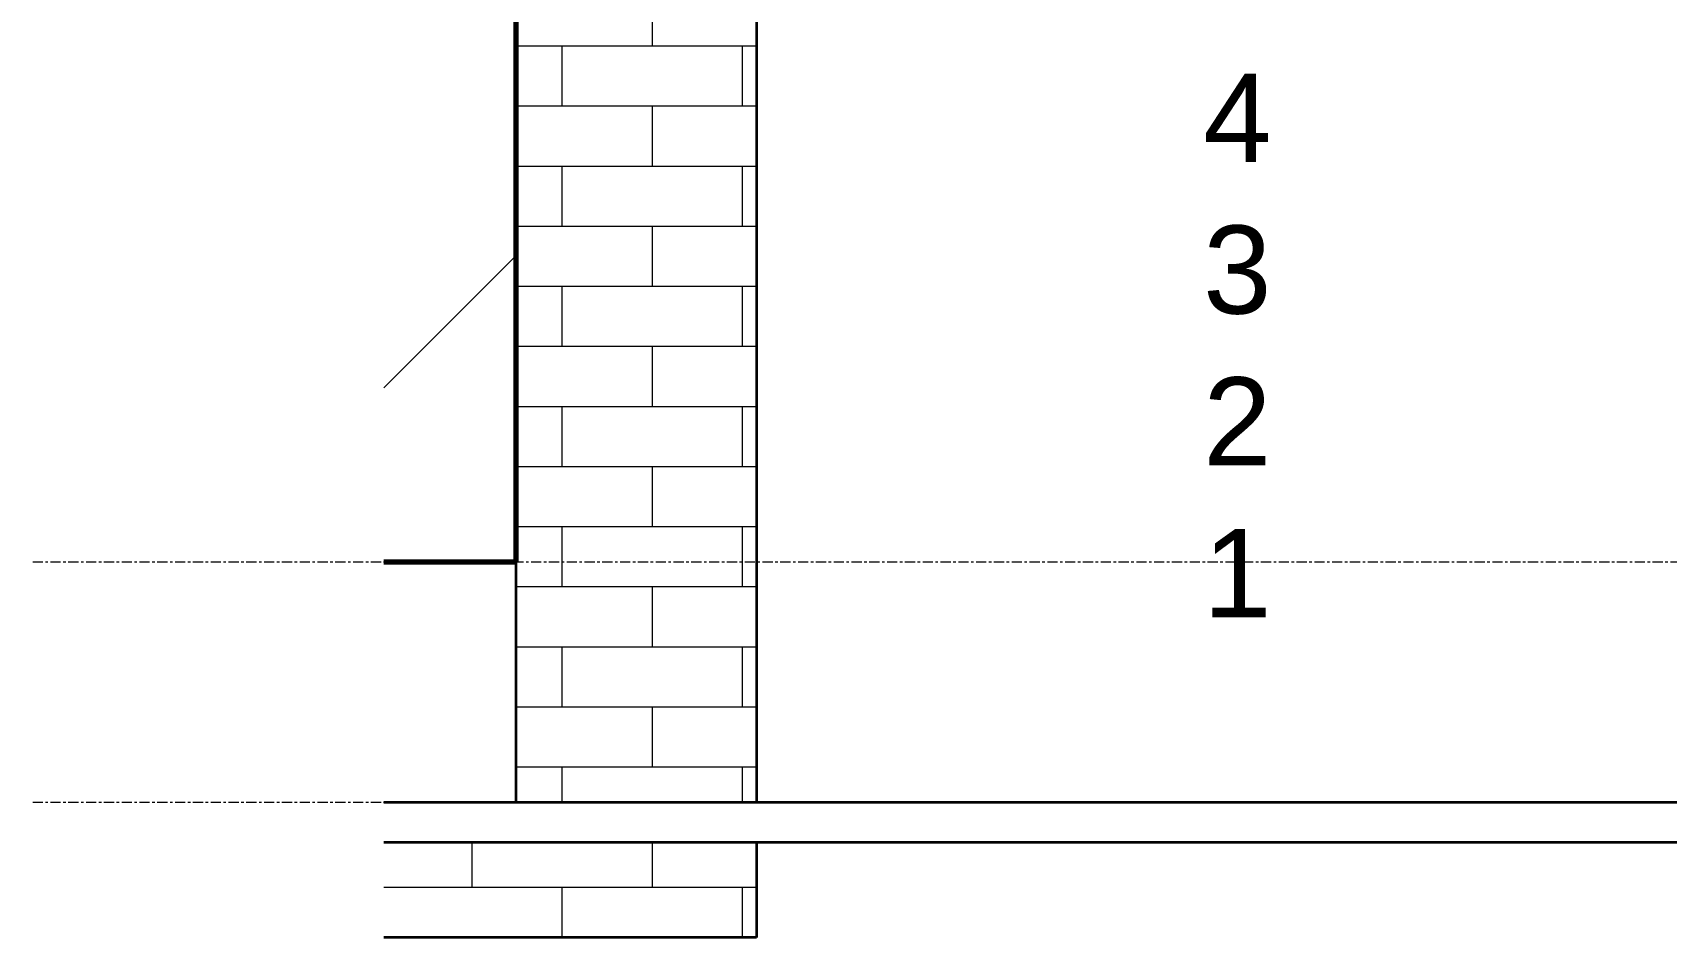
# Model space of a CAD drawing. Header units: inches. Extents: x 22 to 382261, y 22 to 371281.
# Drawn here: x 12886 to 14926, y 139287 to 140416 of the extents above; entities that cross this region are included whole.
import ezdxf

# ---------------------------------------------------------------- set-up
doc = ezdxf.new("R2010")
doc.units = ezdxf.units.IN
doc.header["$MEASUREMENT"] = 0
doc.linetypes.add('Grid Line 1_2_', pattern=[22.225, 12.7, -3.175, 3.175, -3.175])
for name, color, linetype, lineweight in [('A-FLOR', 192, 'Continuous', 9), ('A-FLOR-LEVL', 51, 'Continuous', 9), ('A-WALL', 113, 'Continuous', 9), ('A-WALL-PATT', 111, 'Continuous', 9), ('Q-CASE', 31, 'Continuous', 9), ('S-STRS-ANNO', 31, 'Continuous', 9)]:
    doc.layers.add(name, color=color, linetype=linetype, lineweight=lineweight)
doc.styles.add('Arial', font='arial.ttf', dxfattribs={"height": 506.015625})

# ---------------------------------------------------------------- blocks, each defined once
blk = doc.blocks.new('Casework 23 - Casework 23-687365-Section A-A')
at = {"layer": 'Q-CASE'}
h = blk.add_hatch(dxfattribs=at)
h.set_pattern_fill('FP_6', color=256, style=0, pattern_type=2)
h.set_pattern_definition([(0, (609.6, 300), (0, 75), []), (90, (609.6, 300), (-112.5, 75), [75, -75])])
h.paths.add_polyline_path([(-13134.1, -168.8), (-12668.8, -168.8), (-12668.8, -50), (-13134.1, -50)])
h.paths.add_polyline_path([(-12668.8, 0), (-12668.8, 3450), (-12968.8, 3450), (-12968.8, 0)])
at = {"layer": 'Q-CASE', "lineweight": 35}
for p, q in [((-12668.8, 3450), (-12668.8, 0)), ((-12668.8, -50), (-12668.8, -168.8)), ((-12668.8, -168.8), (-13134.1, -168.8))]:
    blk.add_line(p, q, dxfattribs=at)

msp = doc.modelspace()

# ---------------------------------------------------------------- hatches: boundary and pattern name
at = {"layer": 'A-WALL-PATT'}
h = msp.add_hatch(dxfattribs=at)
h.set_pattern_fill('FP_3', color=256, style=0, pattern_type=2)
h.set_pattern_definition([(45, (27624.56, 142606.14), (-233.345, 233.345), [])])
h.paths.add_polyline_path([(13324.2, 139756.1), (13489.5, 139756.1), (13489.5, 142906.1), (13324.2, 142906.1), (13324.2, 140617.1)])

# ---------------------------------------------------------------- linework, layer by layer
at = {"layer": 'A-FLOR', "lineweight": 35}
for p, q in [((13489.5, 139456.1), (13489.5, 139756.1)), ((13324.2, 139456.1), (14939.5, 139456.1)), ((13324.2, 139406.1), (14939.5, 139406.1))]:
    msp.add_line(p, q, dxfattribs=at)
at = {"layer": 'A-FLOR-LEVL', "linetype": 'Grid Line 1_2_'}
for p, q in [((12885.9, 139756.1), (52096.7, 139756.1)), ((12885.9, 139456.1), (52096.7, 139456.1))]:
    msp.add_line(p, q, dxfattribs=at)
at = {"layer": 'A-WALL', "lineweight": 70}
for p, q in [((13489.5, 139756.1), (13489.5, 142906.1)), ((13324.2, 139756.1), (13489.5, 139756.1))]:
    msp.add_line(p, q, dxfattribs=at)

# ---------------------------------------------------------------- block references
at = {"layer": 'Q-CASE', "lineweight": 35}
msp.add_blockref('Casework 23 - Casework 23-687365-Section A-A', (26458.3, 139456.1), dxfattribs=at)

# ---------------------------------------------------------------- texts
at = {"layer": 'S-STRS-ANNO', "char_height": 110, "width": 101.524, "attachment_point": 1, "line_spacing_factor": 0.941778, "style": 'Arial'}
for s, insert in [('4', (14347.2, 140365.2)), ('3', (14347.2, 140175.8)), ('2', (14347.2, 139986.3)), ('1', (14347.2, 139796.8))]:
    msp.add_mtext(s, dxfattribs=dict(at, insert=insert))

doc.saveas('drawing.dxf')
